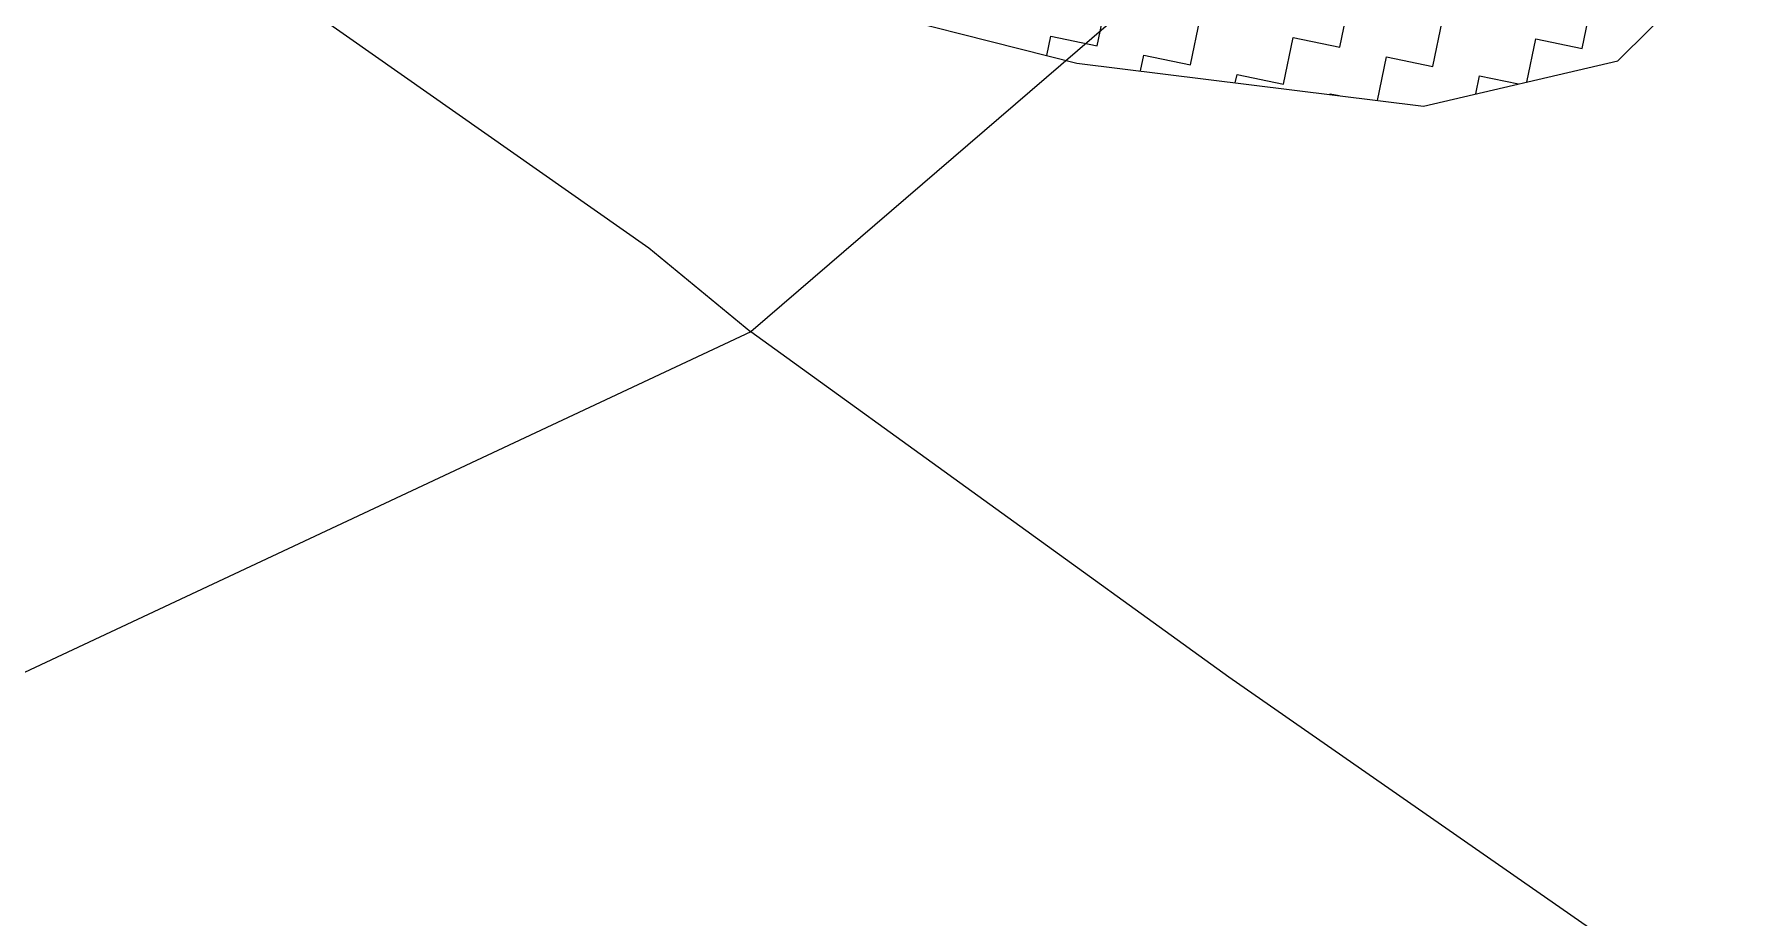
# Model space of a CAD drawing. Header units: metres. Extents: x 280043 to 281054, y 2047152 to 2048652.
# Drawn here: x 280280.3 to 280368.7, y 2048039.1 to 2048085.1 of the extents above; entities that cross this region are included whole.
import ezdxf

# ---------------------------------------------------------------- set-up
doc = ezdxf.new("R2010")
doc.units = ezdxf.units.M
doc.layers.add('POLY_HATCH', color=12, linetype='Continuous')
doc.layers.add('POLY_PARCEL', color=6, linetype='Continuous')

msp = doc.modelspace()

# ---------------------------------------------------------------- linework, layer by layer
at = {"layer": 'POLY_HATCH'}
for p, q in [((280319.079, 2048087.519), (280334.558, 2048083.588)), ((280362.719, 2048083.704), (280366.439, 2048087.377)), ((280334.558, 2048083.588), (280352.608, 2048081.348)), ((280352.608, 2048081.348), (280362.719, 2048083.704))]:
    msp.add_line(p, q, dxfattribs=at)
at = {"layer": 'POLY_HATCH', "linetype": 'Continuous'}
for p, q in [((280335.62, 2048084.489), (280336.12, 2048086.914)), ((280348.246, 2048084.415), (280348.746, 2048086.84)), ((280360.871, 2048084.34), (280361.371, 2048086.766)), ((280340.47, 2048083.49), (280340.97, 2048085.915)), ((280353.096, 2048083.415), (280353.596, 2048085.84)), ((280332.989, 2048083.987), (280333.195, 2048084.989)), ((280333.195, 2048084.989), (280335.62, 2048084.489)), ((280345.321, 2048082.49), (280345.821, 2048084.915)), ((280345.821, 2048084.915), (280348.246, 2048084.415)), ((280357.984, 2048082.6), (280358.446, 2048084.84)), ((280358.446, 2048084.84), (280360.871, 2048084.34)), ((280337.878, 2048083.176), (280338.045, 2048083.989)), ((280338.045, 2048083.989), (280340.47, 2048083.49)), ((280350.203, 2048081.646), (280350.671, 2048083.915)), ((280350.671, 2048083.915), (280353.096, 2048083.415)), ((280342.808, 2048082.564), (280342.896, 2048082.99)), ((280342.896, 2048082.99), (280345.321, 2048082.49)), ((280355.328, 2048081.982), (280355.521, 2048082.915)), ((280355.521, 2048082.915), (280357.545, 2048082.498)), ((280347.738, 2048081.952), (280347.746, 2048081.99)), ((280347.746, 2048081.99), (280348.214, 2048081.893))]:
    msp.add_line(p, q, dxfattribs=at)
at = {"layer": 'POLY_PARCEL'}
for p, q in [((280351.32, 2048098.617), (280317.586, 2048069.607)), ((280283.856, 2048093.901), (280312.276, 2048073.971)), ((280312.276, 2048073.971), (280317.586, 2048069.607)), ((280317.586, 2048069.607), (280254.267, 2048039.932)), ((280342.467, 2048051.639), (280317.586, 2048069.607)), ((280428.963, 2047991.535), (280342.467, 2048051.639))]:
    msp.add_line(p, q, dxfattribs=at)

doc.saveas('drawing.dxf')
